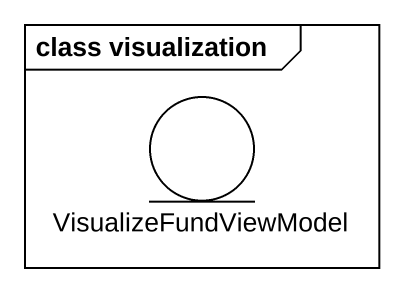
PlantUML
@startuml
mainframe class visualization
entity VisualizeFundViewModel
@enduml
